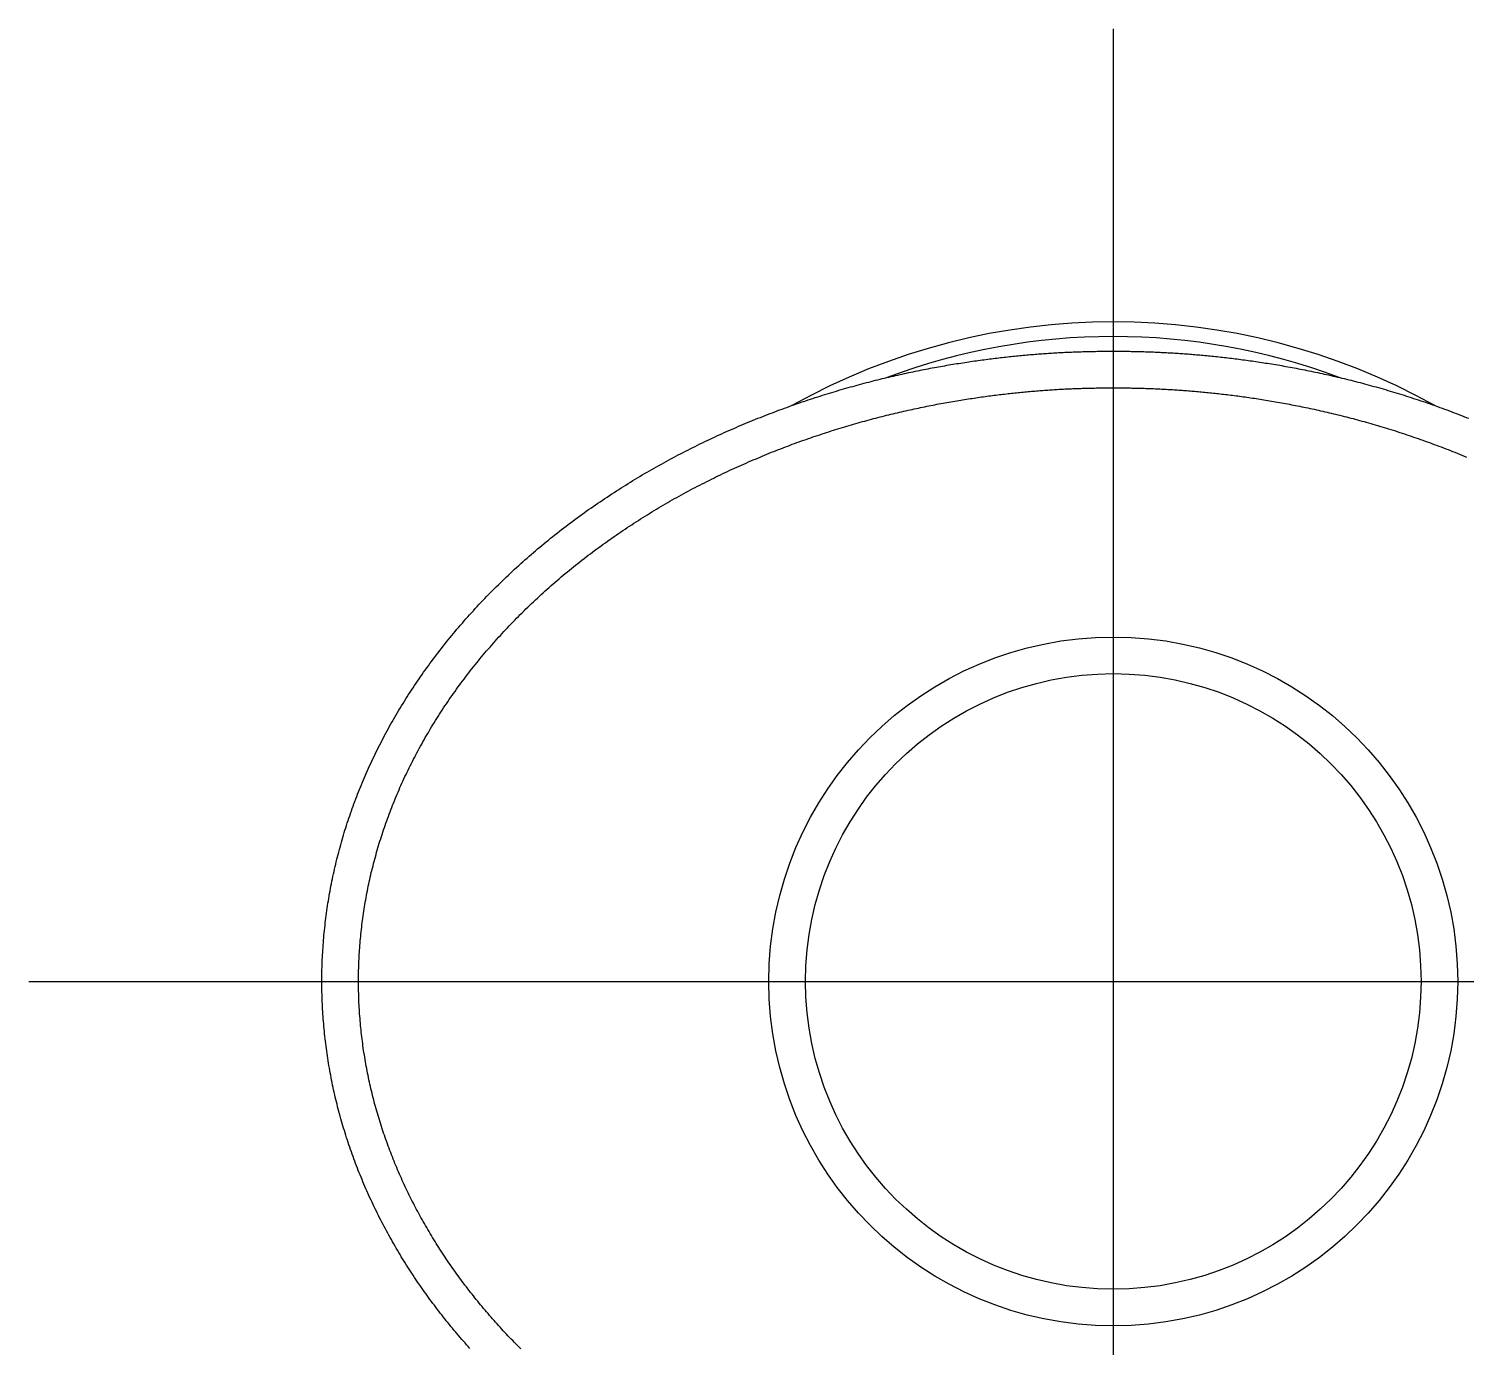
# Model space of a CAD drawing. Extents: x -15.1 to 50.2, y -18.2 to 36.8.
# Drawn here: x 35.43 to 45.24, y 27.8 to 36.8 of the extents above; entities that cross this region are included whole.
import ezdxf

# ---------------------------------------------------------------- set-up
doc = ezdxf.new("R2010")
doc.units = 0
doc.linetypes.add('CENTER', pattern=[50.8, 31.75, -6.35, 6.35, -6.35])
doc.layers.get('0').update_dxf_attribs({"linetype": 'CONTINUOUS'})
doc.layers.add('CENTER', color=1, linetype='CENTER')

msp = doc.modelspace()

# ---------------------------------------------------------------- linework, layer by layer
at = {"color": 7}
for points in [[(38.4436, 27.7961, 0), (38.4326, 27.8084, 0), (38.4216, 27.8208, 0), (38.4106, 27.8332, 0), (38.3997, 27.8456, 0), (38.3888, 27.8581, 0), (38.378, 27.8706, 0), (38.3672, 27.8832, 0), (38.3565, 27.8958, 0), (38.3458, 27.9085, 0), (38.3352, 27.9212, 0), (38.3246, 27.934, 0), (38.314, 27.9468, 0), (38.3035, 27.9596, 0), (38.2931, 27.9725, 0), (38.2827, 27.9854, 0), (38.2723, 27.9984, 0), (38.262, 28.0114, 0), (38.2517, 28.0245, 0), (38.2415, 28.0376, 0), (38.2313, 28.0507, 0), (38.2212, 28.0639, 0), (38.2111, 28.0772, 0), (38.2011, 28.0904, 0), (38.1911, 28.1038, 0), (38.1812, 28.1171, 0), (38.1713, 28.1305, 0), (38.1615, 28.144, 0), (38.1517, 28.1575, 0), (38.142, 28.171, 0), (38.1323, 28.1846, 0), (38.1226, 28.1982, 0), (38.1131, 28.2119, 0), (38.1035, 28.2256, 0), (38.0941, 28.2394, 0), (38.0847, 28.2532, 0), (38.0753, 28.267, 0), (38.066, 28.2809, 0), (38.0567, 28.2949, 0), (38.0475, 28.3089, 0), (38.0383, 28.3229, 0), (38.0292, 28.3369, 0), (38.0202, 28.351, 0), (38.0112, 28.3652, 0), (38.0023, 28.3794, 0), (37.9934, 28.3936, 0), (37.9845, 28.4079, 0), (37.9758, 28.4222, 0), (37.9671, 28.4366, 0), (37.9584, 28.451, 0), (37.9498, 28.4655, 0), (37.9412, 28.48, 0), (37.9327, 28.4945, 0), (37.9243, 28.5091, 0), (37.916, 28.5237, 0), (37.9077, 28.5384, 0), (37.8994, 28.5531, 0), (37.8912, 28.5679, 0), (37.8831, 28.5826, 0), (37.875, 28.5975, 0), (37.8671, 28.6123, 0), (37.8591, 28.6272, 0), (37.8513, 28.6421, 0), (37.8434, 28.6571, 0), (37.8357, 28.6721, 0), (37.828, 28.6872, 0), (37.8204, 28.7023, 0), (37.8129, 28.7174, 0), (37.8054, 28.7325, 0), (37.798, 28.7477, 0), (37.7906, 28.7629, 0), (37.7833, 28.7782, 0), (37.7761, 28.7935, 0), (37.769, 28.8088, 0), (37.7619, 28.8242, 0), (37.7549, 28.8396, 0), (37.7479, 28.855, 0), (37.741, 28.8704, 0), (37.7342, 28.8859, 0), (37.7275, 28.9014, 0), (37.7208, 28.917, 0), (37.7142, 28.9326, 0), (37.7077, 28.9482, 0), (37.7012, 28.9638, 0), (37.6948, 28.9795, 0), (37.6885, 28.9952, 0), (37.6822, 29.0109, 0), (37.6761, 29.0267, 0), (37.6699, 29.0425, 0), (37.6639, 29.0583, 0), (37.6579, 29.0741, 0), (37.6521, 29.09, 0), (37.6462, 29.1059, 0), (37.6405, 29.1218, 0), (37.6348, 29.1378, 0), (37.6292, 29.1538, 0), (37.6237, 29.1698, 0), (37.6182, 29.1858, 0), (37.6129, 29.2018, 0), (37.6076, 29.2179, 0), (37.6023, 29.234, 0), (37.5972, 29.2501, 0), (37.5921, 29.2663, 0), (37.5871, 29.2824, 0), (37.5822, 29.2986, 0), (37.5774, 29.3148, 0), (37.5726, 29.3311, 0), (37.5679, 29.3473, 0), (37.5633, 29.3636, 0), (37.5588, 29.3799, 0), (37.5543, 29.3962, 0), (37.5499, 29.4126, 0), (37.5456, 29.4289, 0), (37.5414, 29.4453, 0), (37.5373, 29.4617, 0), (37.5332, 29.4781, 0), (37.5293, 29.4945, 0), (37.5254, 29.511, 0), (37.5216, 29.5274, 0), (37.5178, 29.5439, 0), (37.5142, 29.5604, 0), (37.5106, 29.5769, 0), (37.5071, 29.5934, 0), (37.5037, 29.6099, 0), (37.5004, 29.6265, 0), (37.4971, 29.643, 0), (37.4939, 29.6596, 0), (37.4909, 29.6762, 0), (37.4878, 29.6928, 0), (37.4849, 29.7094, 0), (37.4821, 29.726, 0), (37.4793, 29.7427, 0), (37.4766, 29.7593, 0), (37.474, 29.776, 0), (37.4715, 29.7926, 0), (37.469, 29.8093, 0), (37.4667, 29.826, 0), (37.4644, 29.8427, 0), (37.4622, 29.8594, 0), (37.4601, 29.8761, 0), (37.458, 29.8928, 0), (37.4561, 29.9095, 0), (37.4542, 29.9263, 0), (37.4524, 29.943, 0), (37.4507, 29.9598, 0), (37.4491, 29.9765, 0), (37.4475, 29.9933, 0), (37.4461, 30.0101, 0), (37.4447, 30.0268, 0), (37.4434, 30.0436, 0), (37.4422, 30.0604, 0), (37.441, 30.0772, 0), (37.44, 30.094, 0), (37.439, 30.1108, 0), (37.4381, 30.1276, 0), (37.4373, 30.1444, 0), (37.4366, 30.1612, 0), (37.4359, 30.178, 0), (37.4354, 30.1948, 0), (37.4349, 30.2116, 0), (37.4345, 30.2285, 0), (37.4342, 30.2453, 0), (37.4339, 30.2621, 0), (37.4338, 30.2789, 0), (37.4337, 30.2957, 0), (37.4337, 30.3126, 0), (37.4338, 30.3294, 0), (37.434, 30.3462, 0), (37.4343, 30.363, 0), (37.4346, 30.3798, 0), (37.4351, 30.3967, 0), (37.4356, 30.4135, 0), (37.4362, 30.4303, 0), (37.4368, 30.4471, 0), (37.4376, 30.4639, 0), (37.4385, 30.4807, 0), (37.4394, 30.4975, 0), (37.4404, 30.5143, 0), (37.4415, 30.5311, 0), (37.4427, 30.5479, 0), (37.4439, 30.5647, 0), (37.4453, 30.5815, 0), (37.4467, 30.5983, 0), (37.4482, 30.6151, 0), (37.4498, 30.6319, 0), (37.4515, 30.6487, 0), (37.4532, 30.6655, 0), (37.4551, 30.6823, 0), (37.457, 30.699, 0), (37.459, 30.7158, 0), (37.4611, 30.7326, 0), (37.4633, 30.7493, 0), (37.4655, 30.7661, 0), (37.4678, 30.7829, 0), (37.4703, 30.7996, 0), (37.4728, 30.8164, 0), (37.4754, 30.8331, 0), (37.478, 30.8498, 0), (37.4808, 30.8666, 0), (37.4836, 30.8833, 0), (37.4865, 30.9, 0), (37.4895, 30.9167, 0), (37.4926, 30.9334, 0), (37.4958, 30.9501, 0), (37.499, 30.9668, 0), (37.5024, 30.9835, 0), (37.5058, 31.0002, 0), (37.5093, 31.0169, 0), (37.5128, 31.0335, 0), (37.5165, 31.0502, 0), (37.5203, 31.0668, 0), (37.5241, 31.0835, 0), (37.528, 31.1001, 0), (37.532, 31.1167, 0), (37.5361, 31.1333, 0), (37.5402, 31.1499, 0), (37.5445, 31.1665, 0), (37.5488, 31.1831, 0), (37.5532, 31.1997, 0), (37.5577, 31.2162, 0), (37.5623, 31.2328, 0), (37.5669, 31.2493, 0), (37.5717, 31.2658, 0), (37.5765, 31.2823, 0), (37.5814, 31.2989, 0), (37.5864, 31.3153, 0), (37.5915, 31.3318, 0), (37.5966, 31.3483, 0), (37.6019, 31.3648, 0), (37.6072, 31.3812, 0), (37.6126, 31.3976, 0), (37.6181, 31.4141, 0), (37.6236, 31.4305, 0), (37.6293, 31.4469, 0), (37.635, 31.4632, 0), (37.6408, 31.4796, 0), (37.6467, 31.4959, 0), (37.6527, 31.5123, 0), (37.6588, 31.5286, 0), (37.665, 31.5449, 0), (37.6712, 31.5612, 0), (37.6775, 31.5775, 0), (37.6839, 31.5937, 0), (37.6904, 31.61, 0), (37.6969, 31.6262, 0), (37.7036, 31.6424, 0), (37.7103, 31.6586, 0), (37.7171, 31.6747, 0), (37.724, 31.6909, 0), (37.731, 31.707, 0), (37.738, 31.7231, 0), (37.7452, 31.7392, 0), (37.7524, 31.7553, 0), (37.7597, 31.7714, 0), (37.7671, 31.7874, 0), (37.7745, 31.8034, 0), (37.7821, 31.8194, 0), (37.7897, 31.8354, 0), (37.7974, 31.8513, 0), (37.8052, 31.8673, 0), (37.8131, 31.8832, 0), (37.821, 31.8991, 0), (37.8291, 31.9149, 0), (37.8372, 31.9308, 0), (37.8454, 31.9466, 0), (37.8536, 31.9624, 0), (37.862, 31.9782, 0), (37.8704, 31.9939, 0), (37.8789, 32.0097, 0), (37.8875, 32.0254, 0), (37.8962, 32.0411, 0), (37.9049, 32.0567, 0), (37.9138, 32.0724, 0), (37.9227, 32.088, 0), (37.9317, 32.1035, 0), (37.9407, 32.1191, 0), (37.9499, 32.1346, 0), (37.9591, 32.1501, 0), (37.9684, 32.1656, 0), (37.9778, 32.1811, 0), (37.9873, 32.1965, 0), (37.9968, 32.2119, 0), (38.0064, 32.2272, 0), (38.0162, 32.2426, 0), (38.0259, 32.2579, 0), (38.0358, 32.2732, 0), (38.0457, 32.2884, 0), (38.0558, 32.3037, 0), (38.0659, 32.3189, 0), (38.076, 32.334, 0), (38.0863, 32.3492, 0), (38.0966, 32.3643, 0), (38.107, 32.3793, 0), (38.1175, 32.3944, 0), (38.1281, 32.4094, 0), (38.1387, 32.4244, 0), (38.1495, 32.4393, 0), (38.1603, 32.4543, 0), (38.1712, 32.4692, 0), (38.1821, 32.484, 0), (38.1932, 32.4988, 0), (38.2043, 32.5136, 0), (38.2155, 32.5284, 0), (38.2267, 32.5431, 0), (38.2381, 32.5578, 0), (38.2495, 32.5724, 0), (38.261, 32.5871, 0), (38.2726, 32.6016, 0), (38.2842, 32.6162, 0), (38.2959, 32.6307, 0), (38.3077, 32.6452, 0), (38.3195, 32.6596, 0), (38.3315, 32.674, 0), (38.3435, 32.6883, 0), (38.3555, 32.7027, 0), (38.3677, 32.7169, 0), (38.3799, 32.7312, 0), (38.3922, 32.7454, 0), (38.4045, 32.7595, 0), (38.4169, 32.7736, 0), (38.4294, 32.7877, 0), (38.442, 32.8017, 0), (38.4546, 32.8157, 0), (38.4673, 32.8297, 0), (38.48, 32.8436, 0), (38.4928, 32.8574, 0), (38.5057, 32.8712, 0), (38.5187, 32.885, 0), (38.5317, 32.8987, 0), (38.5448, 32.9124, 0), (38.5579, 32.9261, 0), (38.5711, 32.9396, 0), (38.5844, 32.9532, 0), (38.5977, 32.9667, 0), (38.6111, 32.9801, 0), (38.6246, 32.9935, 0), (38.6381, 33.0069, 0), (38.6516, 33.0202, 0), (38.6653, 33.0334, 0), (38.679, 33.0466, 0), (38.6927, 33.0598, 0), (38.7065, 33.0729, 0), (38.7204, 33.0859, 0), (38.7343, 33.0989, 0), (38.7483, 33.1119, 0), (38.7624, 33.1248, 0), (38.7765, 33.1376, 0), (38.7906, 33.1504, 0), (38.8048, 33.1631, 0), (38.8191, 33.1758, 0), (38.8334, 33.1885, 0), (38.8478, 33.201, 0), (38.8622, 33.2136, 0), (38.8767, 33.226, 0), (38.8912, 33.2384, 0), (38.9058, 33.2508, 0), (38.9204, 33.2631, 0), (38.9351, 33.2753, 0), (38.9498, 33.2875, 0), (38.9646, 33.2996, 0), (38.9794, 33.3117, 0), (38.9943, 33.3237, 0), (39.0092, 33.3356, 0), (39.0242, 33.3475, 0), (39.0392, 33.3594, 0), (39.0542, 33.3711, 0), (39.0693, 33.3829, 0), (39.0845, 33.3945, 0), (39.0997, 33.4061, 0), (39.1149, 33.4177, 0), (39.1301, 33.4292, 0), (39.1454, 33.4406, 0), (39.1608, 33.452, 0), (39.1762, 33.4633, 0), (39.1916, 33.4745, 0), (39.207, 33.4857, 0), (39.2225, 33.4969, 0), (39.2381, 33.5079, 0), (39.2536, 33.5189, 0), (39.2692, 33.5299, 0), (39.2849, 33.5408, 0), (39.3005, 33.5516, 0), (39.3162, 33.5624, 0), (39.332, 33.5731, 0), (39.3477, 33.5838, 0), (39.3635, 33.5944, 0), (39.3793, 33.6049, 0), (39.3952, 33.6154, 0), (39.4111, 33.6258, 0), (39.427, 33.6361, 0), (39.4429, 33.6464, 0), (39.4589, 33.6567, 0), (39.4749, 33.6668, 0), (39.4909, 33.6769, 0), (39.507, 33.687, 0), (39.523, 33.6969, 0), (39.5391, 33.7069, 0), (39.5553, 33.7167, 0), (39.5714, 33.7265, 0), (39.5876, 33.7362, 0), (39.6037, 33.7459, 0), (39.62, 33.7555, 0), (39.6362, 33.765, 0), (39.6524, 33.7745, 0), (39.6687, 33.7839, 0), (39.685, 33.7933, 0), (39.7013, 33.8026, 0), (39.7176, 33.8118, 0), (39.7339, 33.821, 0), (39.7503, 33.8301, 0), (39.7666, 33.8391, 0), (39.783, 33.8481, 0), (39.7994, 33.857, 0), (39.8158, 33.8658, 0), (39.8322, 33.8746, 0), (39.8486, 33.8833, 0), (39.8651, 33.8919, 0), (39.8815, 33.9005, 0), (39.898, 33.909, 0), (39.9144, 33.9175, 0), (39.9309, 33.9259, 0), (39.9473, 33.9342, 0), (39.9638, 33.9424, 0), (39.9803, 33.9506, 0), (39.9968, 33.9588, 0), (40.0133, 33.9669, 0), (40.0298, 33.9749, 0), (40.0463, 33.9828, 0), (40.0628, 33.9907, 0), (40.0793, 33.9985, 0), (40.0958, 34.0063, 0), (40.1123, 34.014, 0), (40.1288, 34.0216, 0), (40.1453, 34.0292, 0), (40.1618, 34.0367, 0), (40.1784, 34.0442, 0), (40.1949, 34.0515, 0), (40.2114, 34.0589, 0), (40.2279, 34.0662, 0), (40.2444, 34.0734, 0), (40.2609, 34.0805, 0), (40.2774, 34.0876, 0), (40.2939, 34.0946, 0), (40.3104, 34.1016, 0), (40.3269, 34.1085, 0), (40.3434, 34.1154, 0), (40.3598, 34.1221, 0), (40.3763, 34.1289, 0), (40.3928, 34.1355, 0), (40.4092, 34.1422, 0), (40.4257, 34.1487, 0), (40.4421, 34.1552, 0), (40.4585, 34.1616, 0), (40.475, 34.168, 0), (40.4914, 34.1743, 0), (40.5078, 34.1806, 0), (40.5242, 34.1868, 0), (40.5406, 34.193, 0), (40.5569, 34.199, 0), (40.5733, 34.2051, 0), (40.5896, 34.2111, 0), (40.6059, 34.217, 0), (40.6223, 34.2228, 0), (40.6386, 34.2286, 0), (40.6549, 34.2344, 0), (40.6711, 34.2401, 0), (40.6874, 34.2457, 0), (40.7036, 34.2513, 0), (40.7198, 34.2568, 0), (40.7361, 34.2623, 0), (40.7522, 34.2677, 0), (40.7684, 34.2731, 0), (40.7846, 34.2784, 0), (40.8007, 34.2836, 0), (40.8168, 34.2888, 0), (40.8329, 34.2939, 0), (40.849, 34.299, 0), (40.865, 34.3041, 0), (40.881, 34.309, 0), (40.8971, 34.314, 0), (40.913, 34.3188, 0), (40.929, 34.3236, 0), (40.9449, 34.3284, 0), (40.9608, 34.3331, 0), (40.9767, 34.3378, 0), (40.9926, 34.3424, 0), (41.0084, 34.3469, 0), (41.0242, 34.3514, 0), (41.04, 34.3558, 0), (41.0557, 34.3602, 0), (41.0715, 34.3646, 0), (41.0871, 34.3688, 0), (41.1028, 34.3731, 0), (41.1184, 34.3773, 0), (41.134, 34.3814, 0), (41.1496, 34.3855, 0), (41.1651, 34.3895, 0), (41.1806, 34.3935, 0), (41.196, 34.3974, 0), (41.2115, 34.4013, 0), (41.2269, 34.4051, 0), (41.2422, 34.4089, 0), (41.2575, 34.4127, 0), (41.2728, 34.4163, 0), (41.2881, 34.42, 0), (41.3033, 34.4236, 0), (41.3184, 34.4271, 0), (41.3335, 34.4306, 0), (41.3486, 34.4341, 0), (41.3637, 34.4375, 0), (41.3787, 34.4408, 0), (41.3936, 34.4441, 0), (41.4086, 34.4474, 0), (41.4234, 34.4506, 0), (41.4383, 34.4538, 0), (41.4531, 34.4569, 0), (41.4678, 34.46, 0), (41.4825, 34.4631, 0), (41.4972, 34.4661, 0), (41.5118, 34.469, 0), (41.5263, 34.4719, 0), (41.5409, 34.4748, 0), (41.5553, 34.4776, 0), (41.5697, 34.4804, 0), (41.5841, 34.4832, 0), (41.5984, 34.4859, 0), (41.6127, 34.4885, 0), (41.6269, 34.4911, 0), (41.6411, 34.4937, 0), (41.6552, 34.4962, 0), (41.6693, 34.4987, 0), (41.6833, 34.5012, 0), (41.6972, 34.5036, 0), (41.7111, 34.506, 0), (41.725, 34.5083, 0), (41.7387, 34.5106, 0), (41.7525, 34.5128, 0), (41.7662, 34.5151, 0), (41.7798, 34.5172, 0), (41.7933, 34.5194, 0), (41.8068, 34.5215, 0), (41.8203, 34.5236, 0), (41.8337, 34.5256, 0), (41.847, 34.5276, 0), (41.8603, 34.5295, 0), (41.8735, 34.5314, 0), (41.8866, 34.5333, 0), (41.8997, 34.5352, 0), (41.9127, 34.537, 0), (41.9256, 34.5388, 0), (41.9385, 34.5405, 0), (41.9514, 34.5422, 0), (41.9641, 34.5439, 0), (41.9768, 34.5455, 0), (41.9894, 34.5471, 0), (42.002, 34.5487, 0), (42.0145, 34.5502, 0), (42.0269, 34.5518, 0), (42.0393, 34.5532, 0), (42.0517, 34.5547, 0), (42.064, 34.5561, 0), (42.0763, 34.5575, 0), (42.0885, 34.5589, 0), (42.1006, 34.5603, 0), (42.1127, 34.5616, 0), (42.1248, 34.5629, 0), (42.1368, 34.5642, 0), (42.1488, 34.5654, 0), (42.1607, 34.5667, 0), (42.1726, 34.5679, 0), (42.1845, 34.569, 0), (42.1963, 34.5702, 0), (42.2081, 34.5713, 0), (42.2198, 34.5724, 0), (42.2315, 34.5735, 0), (42.2432, 34.5745, 0), (42.2548, 34.5756, 0), (42.2664, 34.5766, 0), (42.278, 34.5776, 0), (42.2895, 34.5785, 0), (42.301, 34.5794, 0), (42.3125, 34.5804, 0), (42.3239, 34.5812, 0), (42.3354, 34.5821, 0), (42.3467, 34.583, 0), (42.3581, 34.5838, 0), (42.3694, 34.5846, 0), (42.3807, 34.5853, 0), (42.392, 34.5861, 0), (42.4033, 34.5868, 0), (42.4145, 34.5875, 0), (42.4257, 34.5882, 0), (42.4369, 34.5889, 0), (42.4481, 34.5895, 0), (42.4593, 34.5901, 0), (42.4704, 34.5907, 0), (42.4815, 34.5913, 0), (42.4926, 34.5919, 0), (42.5037, 34.5924, 0), (42.5148, 34.593, 0), (42.5258, 34.5935, 0), (42.5369, 34.5939, 0), (42.5479, 34.5944, 0), (42.559, 34.5948, 0), (42.57, 34.5953, 0), (42.581, 34.5957, 0), (42.592, 34.596, 0), (42.603, 34.5964, 0), (42.614, 34.5967, 0), (42.6249, 34.5971, 0), (42.6359, 34.5974, 0), (42.6469, 34.5977, 0), (42.6578, 34.5979, 0), (42.6688, 34.5982, 0), (42.6798, 34.5984, 0), (42.6907, 34.5987, 0), (42.7017, 34.5989, 0), (42.7127, 34.599, 0), (42.7236, 34.5992, 0), (42.7346, 34.5994, 0), (42.7456, 34.5995, 0), (42.7566, 34.5996, 0), (42.7676, 34.5997, 0), (42.7786, 34.5998, 0), (42.7896, 34.5999, 0), (42.8006, 34.5999, 0), (42.8116, 34.6, 0), (42.8226, 34.6, 0), (42.8337, 34.6, 0)], [(42.8337, 34.6, 0), (42.8447, 34.6, 0), (42.8558, 34.6, 0), (42.8668, 34.5999, 0), (42.8778, 34.5999, 0), (42.8888, 34.5998, 0), (42.8998, 34.5997, 0), (42.9108, 34.5996, 0), (42.9218, 34.5995, 0), (42.9328, 34.5993, 0), (42.9437, 34.5992, 0), (42.9547, 34.599, 0), (42.9657, 34.5988, 0), (42.9766, 34.5986, 0), (42.9876, 34.5984, 0), (42.9986, 34.5981, 0), (43.0095, 34.5979, 0), (43.0205, 34.5976, 0), (43.0315, 34.5973, 0), (43.0425, 34.597, 0), (43.0534, 34.5966, 0), (43.0644, 34.5963, 0), (43.0754, 34.5959, 0), (43.0864, 34.5955, 0), (43.0974, 34.5951, 0), (43.1084, 34.5947, 0), (43.1195, 34.5942, 0), (43.1305, 34.5938, 0), (43.1416, 34.5933, 0), (43.1526, 34.5928, 0), (43.1637, 34.5922, 0), (43.1748, 34.5917, 0), (43.1859, 34.5911, 0), (43.197, 34.5905, 0), (43.2082, 34.5899, 0), (43.2193, 34.5893, 0), (43.2305, 34.5886, 0), (43.2417, 34.588, 0), (43.2529, 34.5873, 0), (43.2641, 34.5866, 0), (43.2754, 34.5858, 0), (43.2867, 34.5851, 0), (43.298, 34.5843, 0), (43.3093, 34.5835, 0), (43.3207, 34.5827, 0), (43.3321, 34.5818, 0), (43.3435, 34.581, 0), (43.3549, 34.5801, 0), (43.3664, 34.5792, 0), (43.3779, 34.5782, 0), (43.3894, 34.5773, 0), (43.401, 34.5763, 0), (43.4126, 34.5753, 0), (43.4242, 34.5743, 0), (43.4359, 34.5732, 0), (43.4476, 34.5722, 0), (43.4593, 34.5711, 0), (43.4711, 34.57, 0), (43.4829, 34.5688, 0), (43.4948, 34.5677, 0), (43.5067, 34.5665, 0), (43.5186, 34.5653, 0), (43.5306, 34.564, 0), (43.5426, 34.5628, 0), (43.5547, 34.5615, 0), (43.5668, 34.5602, 0), (43.5789, 34.5589, 0), (43.5911, 34.5575, 0), (43.6034, 34.5561, 0), (43.6157, 34.5547, 0), (43.6281, 34.5532, 0), (43.6405, 34.5517, 0), (43.653, 34.5502, 0), (43.6655, 34.5487, 0), (43.678, 34.5471, 0), (43.6907, 34.5455, 0), (43.7034, 34.5439, 0), (43.7161, 34.5422, 0), (43.7289, 34.5405, 0), (43.7417, 34.5388, 0), (43.7546, 34.537, 0), (43.7676, 34.5352, 0), (43.7806, 34.5334, 0), (43.7937, 34.5315, 0), (43.8068, 34.5296, 0), (43.82, 34.5277, 0), (43.8333, 34.5257, 0), (43.8466, 34.5237, 0), (43.86, 34.5216, 0), (43.8734, 34.5195, 0), (43.8869, 34.5174, 0), (43.9005, 34.5153, 0), (43.9141, 34.5131, 0), (43.9278, 34.5108, 0), (43.9416, 34.5085, 0), (43.9554, 34.5062, 0), (43.9693, 34.5038, 0), (43.9833, 34.5014, 0), (43.9973, 34.499, 0), (44.0113, 34.4965, 0), (44.0254, 34.494, 0), (44.0396, 34.4914, 0), (44.0538, 34.4888, 0), (44.0681, 34.4861, 0), (44.0824, 34.4834, 0), (44.0968, 34.4807, 0), (44.1112, 34.4779, 0), (44.1257, 34.4751, 0), (44.1403, 34.4722, 0), (44.1548, 34.4693, 0), (44.1695, 34.4664, 0), (44.1842, 34.4634, 0), (44.1989, 34.4603, 0), (44.2136, 34.4572, 0), (44.2285, 34.4541, 0), (44.2433, 34.4509, 0), (44.2582, 34.4477, 0), (44.2732, 34.4444, 0), (44.2882, 34.4411, 0), (44.3032, 34.4377, 0), (44.3183, 34.4343, 0), (44.3334, 34.4308, 0), (44.3485, 34.4273, 0), (44.3637, 34.4238, 0), (44.379, 34.4202, 0), (44.3942, 34.4165, 0), (44.4095, 34.4128, 0), (44.4249, 34.4091, 0), (44.4403, 34.4053, 0), (44.4557, 34.4014, 0), (44.4711, 34.3975, 0), (44.4866, 34.3936, 0), (44.5021, 34.3896, 0), (44.5176, 34.3856, 0), (44.5332, 34.3815, 0), (44.5488, 34.3773, 0), (44.5644, 34.3731, 0), (44.5801, 34.3689, 0), (44.5958, 34.3646, 0), (44.6115, 34.3602, 0), (44.6273, 34.3558, 0), (44.643, 34.3514, 0), (44.6588, 34.3469, 0), (44.6747, 34.3423, 0), (44.6905, 34.3377, 0), (44.7064, 34.333, 0), (44.7223, 34.3283, 0), (44.7382, 34.3236, 0), (44.7542, 34.3187, 0), (44.7702, 34.3139, 0), (44.7862, 34.3089, 0), (44.8022, 34.304, 0), (44.8182, 34.2989, 0), (44.8343, 34.2938, 0), (44.8504, 34.2887, 0), (44.8665, 34.2835, 0), (44.8826, 34.2782, 0), (44.8988, 34.2729, 0), (44.915, 34.2676, 0), (44.9311, 34.2622, 0), (44.9473, 34.2567, 0), (44.9636, 34.2512, 0), (44.9798, 34.2456, 0), (44.9961, 34.24, 0), (45.0123, 34.2343, 0), (45.0286, 34.2285, 0), (45.0449, 34.2227, 0), (45.0612, 34.2169, 0), (45.0776, 34.2109, 0), (45.0939, 34.205, 0), (45.1103, 34.1989, 0), (45.1266, 34.1929, 0), (45.143, 34.1867, 0), (45.1594, 34.1805, 0), (45.1758, 34.1743, 0), (45.1922, 34.1679, 0), (45.2087, 34.1616, 0), (45.2251, 34.1551, 0), (45.2415, 34.1486, 0), (45.258, 34.1421, 0)], [(38.7907, 27.7936, 0), (38.7797, 27.8047, 0), (38.7687, 27.8157, 0), (38.7578, 27.8268, 0), (38.7468, 27.838, 0), (38.736, 27.8492, 0), (38.7251, 27.8604, 0), (38.7144, 27.8717, 0), (38.7036, 27.883, 0), (38.6929, 27.8943, 0), (38.6822, 27.9057, 0), (38.6716, 27.9172, 0), (38.661, 27.9286, 0), (38.6505, 27.9401, 0), (38.64, 27.9517, 0), (38.6295, 27.9633, 0), (38.6191, 27.9749, 0), (38.6087, 27.9866, 0), (38.5984, 27.9983, 0), (38.5881, 28.01, 0), (38.5778, 28.0218, 0), (38.5676, 28.0336, 0), (38.5574, 28.0455, 0), (38.5473, 28.0574, 0), (38.5372, 28.0693, 0), (38.5272, 28.0813, 0), (38.5172, 28.0934, 0), (38.5073, 28.1054, 0), (38.4974, 28.1175, 0), (38.4875, 28.1297, 0), (38.4777, 28.1418, 0), (38.4679, 28.1541, 0), (38.4582, 28.1663, 0), (38.4485, 28.1786, 0), (38.4389, 28.191, 0), (38.4293, 28.2033, 0), (38.4198, 28.2158, 0), (38.4103, 28.2282, 0), (38.4009, 28.2407, 0), (38.3915, 28.2533, 0), (38.3822, 28.2658, 0), (38.3729, 28.2784, 0), (38.3636, 28.2911, 0), (38.3544, 28.3038, 0), (38.3453, 28.3165, 0), (38.3362, 28.3293, 0), (38.3271, 28.3421, 0), (38.3181, 28.3549, 0), (38.3092, 28.3678, 0), (38.3003, 28.3808, 0), (38.2914, 28.3937, 0), (38.2826, 28.4067, 0), (38.2739, 28.4198, 0), (38.2652, 28.4329, 0), (38.2565, 28.446, 0), (38.2479, 28.4592, 0), (38.2394, 28.4724, 0), (38.2309, 28.4856, 0), (38.2225, 28.4989, 0), (38.2141, 28.5122, 0), (38.2057, 28.5255, 0), (38.1975, 28.5389, 0), (38.1892, 28.5524, 0), (38.1811, 28.5658, 0), (38.1729, 28.5794, 0), (38.1649, 28.5929, 0), (38.1569, 28.6065, 0), (38.1489, 28.6201, 0), (38.141, 28.6338, 0), (38.1332, 28.6475, 0), (38.1254, 28.6612, 0), (38.1177, 28.675, 0), (38.11, 28.6888, 0), (38.1024, 28.7026, 0), (38.0949, 28.7165, 0), (38.0874, 28.7304, 0), (38.08, 28.7443, 0), (38.0726, 28.7583, 0), (38.0653, 28.7723, 0), (38.0581, 28.7863, 0), (38.0509, 28.8004, 0), (38.0438, 28.8145, 0), (38.0367, 28.8286, 0), (38.0297, 28.8428, 0), (38.0228, 28.857, 0), (38.0159, 28.8712, 0), (38.0091, 28.8855, 0), (38.0024, 28.8998, 0), (37.9957, 28.9141, 0), (37.9891, 28.9284, 0), (37.9825, 28.9428, 0), (37.9761, 28.9572, 0), (37.9696, 28.9716, 0), (37.9633, 28.9861, 0), (37.957, 29.0006, 0), (37.9508, 29.0151, 0), (37.9446, 29.0296, 0), (37.9385, 29.0442, 0), (37.9325, 29.0588, 0), (37.9265, 29.0734, 0), (37.9206, 29.088, 0), (37.9148, 29.1027, 0), (37.909, 29.1174, 0), (37.9033, 29.1321, 0), (37.8977, 29.1468, 0), (37.8921, 29.1616, 0), (37.8866, 29.1764, 0), (37.8812, 29.1912, 0), (37.8759, 29.206, 0), (37.8706, 29.2209, 0), (37.8654, 29.2358, 0), (37.8602, 29.2507, 0), (37.8551, 29.2656, 0), (37.8501, 29.2805, 0), (37.8452, 29.2955, 0), (37.8403, 29.3105, 0), (37.8356, 29.3255, 0), (37.8308, 29.3405, 0), (37.8262, 29.3556, 0), (37.8216, 29.3706, 0), (37.8171, 29.3857, 0), (37.8127, 29.4008, 0), (37.8083, 29.4159, 0), (37.804, 29.4311, 0), (37.7998, 29.4462, 0), (37.7957, 29.4614, 0), (37.7916, 29.4766, 0), (37.7876, 29.4918, 0), (37.7837, 29.507, 0), (37.7799, 29.5222, 0), (37.7761, 29.5375, 0), (37.7724, 29.5527, 0), (37.7688, 29.568, 0), (37.7652, 29.5833, 0), (37.7618, 29.5986, 0), (37.7584, 29.6139, 0), (37.7551, 29.6293, 0), (37.7518, 29.6446, 0), (37.7486, 29.66, 0), (37.7455, 29.6753, 0), (37.7425, 29.6907, 0), (37.7396, 29.7061, 0), (37.7367, 29.7215, 0), (37.7339, 29.7369, 0), (37.7312, 29.7523, 0), (37.7286, 29.7677, 0), (37.726, 29.7832, 0), (37.7235, 29.7986, 0), (37.7211, 29.8141, 0), (37.7187, 29.8295, 0), (37.7165, 29.845, 0), (37.7143, 29.8605, 0), (37.7122, 29.876, 0), (37.7101, 29.8915, 0), (37.7081, 29.907, 0), (37.7063, 29.9225, 0), (37.7044, 29.938, 0), (37.7027, 29.9535, 0), (37.701, 29.969, 0), (37.6995, 29.9846, 0), (37.6979, 30.0001, 0), (37.6965, 30.0157, 0), (37.6951, 30.0312, 0), (37.6939, 30.0468, 0), (37.6927, 30.0623, 0), (37.6915, 30.0779, 0), (37.6905, 30.0934, 0), (37.6895, 30.109, 0), (37.6886, 30.1246, 0), (37.6878, 30.1402, 0), (37.687, 30.1558, 0), (37.6863, 30.1713, 0), (37.6857, 30.1869, 0), (37.6852, 30.2025, 0), (37.6848, 30.2181, 0), (37.6844, 30.2337, 0), (37.6841, 30.2493, 0), (37.6839, 30.2649, 0), (37.6838, 30.2805, 0), (37.6837, 30.2961, 0), (37.6837, 30.3116, 0), (37.6838, 30.3272, 0), (37.684, 30.3428, 0), (37.6842, 30.3584, 0), (37.6846, 30.374, 0), (37.685, 30.3896, 0), (37.6854, 30.4052, 0), (37.686, 30.4208, 0), (37.6866, 30.4364, 0), (37.6873, 30.4519, 0), (37.6881, 30.4675, 0), (37.689, 30.4831, 0), (37.6899, 30.4987, 0), (37.6909, 30.5143, 0), (37.692, 30.5298, 0), (37.6932, 30.5454, 0), (37.6944, 30.561, 0), (37.6957, 30.5766, 0), (37.6971, 30.5921, 0), (37.6986, 30.6077, 0), (37.7002, 30.6233, 0), (37.7018, 30.6388, 0), (37.7035, 30.6544, 0), (37.7053, 30.67, 0), (37.7072, 30.6855, 0), (37.7091, 30.7011, 0), (37.7111, 30.7166, 0), (37.7132, 30.7322, 0), (37.7154, 30.7477, 0), (37.7176, 30.7633, 0), (37.7199, 30.7788, 0), (37.7223, 30.7944, 0), (37.7248, 30.8099, 0), (37.7274, 30.8254, 0), (37.73, 30.8409, 0), (37.7327, 30.8565, 0), (37.7355, 30.872, 0), (37.7383, 30.8875, 0), (37.7413, 30.903, 0), (37.7443, 30.9185, 0), (37.7474, 30.934, 0), (37.7506, 30.9495, 0), (37.7538, 30.9649, 0), (37.7571, 30.9804, 0), (37.7605, 30.9959, 0), (37.764, 31.0113, 0), (37.7676, 31.0268, 0), (37.7712, 31.0422, 0), (37.7749, 31.0577, 0), (37.7787, 31.0731, 0), (37.7826, 31.0885, 0), (37.7865, 31.104, 0), (37.7905, 31.1194, 0), (37.7946, 31.1348, 0), (37.7988, 31.1502, 0), (37.8031, 31.1656, 0), (37.8074, 31.1809, 0), (37.8118, 31.1963, 0), (37.8163, 31.2117, 0), (37.8209, 31.227, 0), (37.8255, 31.2424, 0), (37.8302, 31.2577, 0), (37.835, 31.273, 0), (37.8399, 31.2884, 0), (37.8448, 31.3037, 0), (37.8499, 31.319, 0), (37.855, 31.3342, 0), (37.8602, 31.3495, 0), (37.8654, 31.3648, 0), (37.8708, 31.38, 0), (37.8762, 31.3953, 0), (37.8817, 31.4105, 0), (37.8873, 31.4257, 0), (37.8929, 31.4409, 0), (37.8987, 31.4561, 0), (37.9045, 31.4713, 0), (37.9104, 31.4865, 0), (37.9163, 31.5016, 0), (37.9224, 31.5168, 0), (37.9285, 31.5319, 0), (37.9347, 31.547, 0), (37.941, 31.5621, 0), (37.9473, 31.5772, 0), (37.9537, 31.5923, 0), (37.9603, 31.6073, 0), (37.9668, 31.6224, 0), (37.9735, 31.6374, 0), (37.9802, 31.6524, 0), (37.9871, 31.6674, 0), (37.9939, 31.6824, 0), (38.0009, 31.6973, 0), (38.008, 31.7123, 0), (38.0151, 31.7272, 0), (38.0223, 31.7421, 0), (38.0296, 31.757, 0), (38.0369, 31.7719, 0), (38.0443, 31.7867, 0), (38.0519, 31.8016, 0), (38.0594, 31.8164, 0), (38.0671, 31.8312, 0), (38.0748, 31.846, 0), (38.0826, 31.8607, 0), (38.0905, 31.8755, 0), (38.0985, 31.8902, 0), (38.1065, 31.9049, 0), (38.1147, 31.9196, 0), (38.1229, 31.9342, 0), (38.1311, 31.9489, 0), (38.1395, 31.9635, 0), (38.1479, 31.9781, 0), (38.1564, 31.9927, 0), (38.165, 32.0072, 0), (38.1736, 32.0217, 0), (38.1823, 32.0362, 0), (38.1911, 32.0507, 0), (38.2, 32.0652, 0), (38.209, 32.0796, 0), (38.218, 32.094, 0), (38.2271, 32.1084, 0), (38.2363, 32.1228, 0), (38.2455, 32.1371, 0), (38.2549, 32.1515, 0), (38.2643, 32.1658, 0), (38.2738, 32.18, 0), (38.2833, 32.1943, 0), (38.2929, 32.2085, 0), (38.3027, 32.2227, 0), (38.3124, 32.2368, 0), (38.3223, 32.251, 0), (38.3322, 32.2651, 0), (38.3422, 32.2792, 0), (38.3523, 32.2932, 0), (38.3625, 32.3073, 0), (38.3727, 32.3213, 0), (38.383, 32.3352, 0), (38.3934, 32.3492, 0), (38.4039, 32.3631, 0), (38.4144, 32.377, 0), (38.425, 32.3908, 0), (38.4357, 32.4047, 0), (38.4465, 32.4185, 0), (38.4573, 32.4322, 0), (38.4682, 32.446, 0), (38.4791, 32.4597, 0), (38.4902, 32.4733, 0), (38.5013, 32.487, 0), (38.5125, 32.5006, 0), (38.5237, 32.5142, 0), (38.535, 32.5277, 0), (38.5464, 32.5412, 0), (38.5578, 32.5547, 0), (38.5694, 32.5681, 0), (38.5809, 32.5815, 0), (38.5926, 32.5948, 0), (38.6043, 32.6082, 0), (38.6161, 32.6214, 0), (38.6279, 32.6347, 0), (38.6399, 32.6479, 0), (38.6518, 32.6611, 0), (38.6639, 32.6742, 0), (38.676, 32.6873, 0), (38.6882, 32.7003, 0), (38.7004, 32.7133, 0), (38.7127, 32.7263, 0), (38.7251, 32.7392, 0), (38.7375, 32.7521, 0), (38.75, 32.765, 0), (38.7625, 32.7778, 0), (38.7751, 32.7906, 0), (38.7878, 32.8033, 0), (38.8005, 32.816, 0), (38.8133, 32.8286, 0), (38.8262, 32.8412, 0), (38.8391, 32.8537, 0), (38.852, 32.8662, 0), (38.8651, 32.8787, 0), (38.8781, 32.8911, 0), (38.8913, 32.9034, 0), (38.9045, 32.9158, 0), (38.9177, 32.928, 0), (38.931, 32.9402, 0), (38.9444, 32.9524, 0), (38.9578, 32.9645, 0), (38.9713, 32.9766, 0), (38.9848, 32.9886, 0), (38.9984, 33.0006, 0), (39.012, 33.0125, 0), (39.0257, 33.0244, 0), (39.0394, 33.0362, 0), (39.0532, 33.048, 0), (39.0671, 33.0597, 0), (39.0809, 33.0714, 0), (39.0949, 33.083, 0), (39.1089, 33.0946, 0), (39.1229, 33.1061, 0), (39.137, 33.1175, 0), (39.1511, 33.1289, 0), (39.1653, 33.1403, 0), (39.1795, 33.1516, 0), (39.1937, 33.1629, 0), (39.208, 33.174, 0), (39.2224, 33.1852, 0), (39.2368, 33.1963, 0), (39.2512, 33.2073, 0), (39.2657, 33.2183, 0), (39.2802, 33.2292, 0), (39.2948, 33.2401, 0), (39.3094, 33.2509, 0), (39.324, 33.2617, 0), (39.3387, 33.2724, 0), (39.3534, 33.283, 0), (39.3681, 33.2936, 0), (39.3829, 33.3042, 0), (39.3977, 33.3146, 0), (39.4126, 33.3251, 0), (39.4274, 33.3354, 0), (39.4424, 33.3458, 0), (39.4573, 33.356, 0), (39.4723, 33.3662, 0), (39.4873, 33.3764, 0), (39.5024, 33.3865, 0), (39.5175, 33.3965, 0), (39.5326, 33.4065, 0), (39.5477, 33.4164, 0), (39.5629, 33.4263, 0), (39.5781, 33.4361, 0), (39.5933, 33.4458, 0), (39.6086, 33.4555, 0), (39.6238, 33.4652, 0), (39.6391, 33.4748, 0), (39.6545, 33.4843, 0), (39.6698, 33.4937, 0), (39.6852, 33.5031, 0), (39.7006, 33.5125, 0), (39.716, 33.5218, 0), (39.7315, 33.531, 0), (39.7469, 33.5402, 0), (39.7624, 33.5493, 0), (39.7779, 33.5583, 0), (39.7935, 33.5673, 0), (39.809, 33.5762, 0), (39.8246, 33.5851, 0), (39.8402, 33.5939, 0), (39.8558, 33.6027, 0), (39.8714, 33.6114, 0), (39.887, 33.62, 0), (39.9027, 33.6286, 0), (39.9183, 33.6371, 0), (39.934, 33.6455, 0), (39.9497, 33.6539, 0), (39.9654, 33.6622, 0), (39.9811, 33.6705, 0), (39.9968, 33.6787, 0), (40.0126, 33.6868, 0), (40.0283, 33.6949, 0), (40.044, 33.7029, 0), (40.0598, 33.7109, 0), (40.0756, 33.7188, 0), (40.0913, 33.7266, 0), (40.1071, 33.7344, 0), (40.1229, 33.7422, 0), (40.1387, 33.7498, 0), (40.1544, 33.7574, 0), (40.1702, 33.765, 0), (40.186, 33.7725, 0), (40.2018, 33.7799, 0), (40.2177, 33.7873, 0), (40.2335, 33.7946, 0), (40.2493, 33.8018, 0), (40.2651, 33.809, 0), (40.2809, 33.8161, 0), (40.2967, 33.8232, 0), (40.3125, 33.8302, 0), (40.3283, 33.8372, 0), (40.3441, 33.8441, 0), (40.36, 33.851, 0), (40.3758, 33.8578, 0), (40.3916, 33.8645, 0), (40.4074, 33.8712, 0), (40.4232, 33.8778, 0), (40.439, 33.8843, 0), (40.4548, 33.8909, 0), (40.4705, 33.8973, 0), (40.4863, 33.9037, 0), (40.5021, 33.91, 0), (40.5179, 33.9163, 0), (40.5336, 33.9226, 0), (40.5494, 33.9287, 0), (40.5651, 33.9348, 0), (40.5809, 33.9409, 0), (40.5966, 33.9469, 0), (40.6123, 33.9529, 0), (40.628, 33.9588, 0), (40.6437, 33.9646, 0), (40.6594, 33.9704, 0), (40.6751, 33.9761, 0), (40.6908, 33.9818, 0), (40.7064, 33.9874, 0), (40.7221, 33.993, 0), (40.7377, 33.9985, 0), (40.7533, 34.004, 0), (40.7689, 34.0094, 0), (40.7845, 34.0147, 0), (40.8001, 34.02, 0), (40.8156, 34.0253, 0), (40.8311, 34.0305, 0), (40.8467, 34.0356, 0), (40.8622, 34.0407, 0), (40.8777, 34.0458, 0), (40.8931, 34.0507, 0), (40.9086, 34.0557, 0), (40.924, 34.0606, 0), (40.9394, 34.0654, 0), (40.9548, 34.0702, 0), (40.9702, 34.0749, 0), (40.9855, 34.0796, 0), (41.0009, 34.0842, 0), (41.0162, 34.0888, 0), (41.0315, 34.0933, 0), (41.0467, 34.0977, 0), (41.0619, 34.1022, 0), (41.0772, 34.1065, 0), (41.0923, 34.1109, 0), (41.1075, 34.1151, 0), (41.1226, 34.1193, 0), (41.1377, 34.1235, 0), (41.1528, 34.1276, 0), (41.1678, 34.1317, 0), (41.1829, 34.1357, 0), (41.1978, 34.1397, 0), (41.2128, 34.1436, 0), (41.2277, 34.1475, 0), (41.2426, 34.1513, 0), (41.2575, 34.1551, 0), (41.2723, 34.1588, 0), (41.2871, 34.1625, 0), (41.3018, 34.1661, 0), (41.3166, 34.1697, 0), (41.3313, 34.1733, 0), (41.3459, 34.1768, 0), (41.3605, 34.1802, 0), (41.3751, 34.1836, 0), (41.3896, 34.187, 0), (41.4042, 34.1903, 0), (41.4186, 34.1936, 0), (41.433, 34.1968, 0), (41.4474, 34.2, 0), (41.4618, 34.2031, 0), (41.4761, 34.2062, 0), (41.4904, 34.2093, 0), (41.5046, 34.2123, 0), (41.5188, 34.2153, 0), (41.5329, 34.2182, 0), (41.547, 34.2211, 0), (41.561, 34.2239, 0), (41.5751, 34.2267, 0), (41.589, 34.2295, 0), (41.6029, 34.2322, 0), (41.6168, 34.2349, 0), (41.6306, 34.2375, 0), (41.6444, 34.2401, 0), (41.6581, 34.2427, 0), (41.6718, 34.2452, 0), (41.6854, 34.2477, 0), (41.699, 34.2501, 0), (41.7125, 34.2525, 0), (41.726, 34.2549, 0), (41.7395, 34.2572, 0), (41.7528, 34.2595, 0), (41.7661, 34.2617, 0), (41.7794, 34.2639, 0), (41.7926, 34.2661, 0), (41.8058, 34.2682, 0), (41.8189, 34.2703, 0), (41.832, 34.2724, 0), (41.8449, 34.2744, 0), (41.8579, 34.2764, 0), (41.8708, 34.2783, 0), (41.8836, 34.2803, 0), (41.8964, 34.2821, 0), (41.9091, 34.284, 0), (41.9217, 34.2858, 0), (41.9343, 34.2876, 0), (41.9468, 34.2893, 0), (41.9593, 34.291, 0), (41.9717, 34.2927, 0), (41.984, 34.2944, 0), (41.9963, 34.296, 0), (42.0085, 34.2975, 0), (42.0207, 34.2991, 0), (42.0328, 34.3006, 0), (42.0448, 34.3021, 0), (42.0568, 34.3035, 0), (42.0687, 34.305, 0), (42.0806, 34.3064, 0), (42.0925, 34.3078, 0), (42.1043, 34.3091, 0), (42.116, 34.3104, 0), (42.1277, 34.3118, 0), (42.1394, 34.313, 0), (42.151, 34.3143, 0), (42.1626, 34.3155, 0), (42.1741, 34.3167, 0), (42.1856, 34.3179, 0), (42.1971, 34.3191, 0), (42.2085, 34.3202, 0), (42.2199, 34.3213, 0), (42.2312, 34.3224, 0), (42.2425, 34.3234, 0), (42.2538, 34.3245, 0), (42.265, 34.3255, 0), (42.2762, 34.3265, 0), (42.2874, 34.3274, 0), (42.2985, 34.3284, 0), (42.3096, 34.3293, 0), (42.3207, 34.3302, 0), (42.3317, 34.3311, 0), (42.3428, 34.3319, 0), (42.3538, 34.3328, 0), (42.3647, 34.3336, 0), (42.3757, 34.3344, 0), (42.3866, 34.3351, 0), (42.3975, 34.3359, 0), (42.4083, 34.3366, 0), (42.4192, 34.3373, 0), (42.43, 34.338, 0), (42.4408, 34.3386, 0), (42.4516, 34.3393, 0), (42.4623, 34.3399, 0), (42.4731, 34.3405, 0), (42.4838, 34.3411, 0), (42.4945, 34.3416, 0), (42.5052, 34.3422, 0), (42.5159, 34.3427, 0), (42.5265, 34.3432, 0), (42.5372, 34.3437, 0), (42.5478, 34.3442, 0), (42.5585, 34.3446, 0), (42.5691, 34.345, 0), (42.5797, 34.3454, 0), (42.5903, 34.3458, 0), (42.6009, 34.3462, 0), (42.6115, 34.3465, 0), (42.6221, 34.3469, 0), (42.6326, 34.3472, 0), (42.6432, 34.3475, 0), (42.6538, 34.3478, 0), (42.6643, 34.348, 0), (42.6749, 34.3483, 0), (42.6854, 34.3485, 0), (42.696, 34.3487, 0), (42.7066, 34.3489, 0), (42.7171, 34.3491, 0), (42.7277, 34.3492, 0), (42.7383, 34.3494, 0), (42.7488, 34.3495, 0), (42.7594, 34.3496, 0), (42.77, 34.3497, 0), (42.7806, 34.3498, 0), (42.7912, 34.3499, 0), (42.8018, 34.3499, 0), (42.8124, 34.35, 0), (42.823, 34.35, 0), (42.8337, 34.35, 0)], [(42.8337, 34.35, 0), (42.8443, 34.35, 0), (42.8549, 34.35, 0), (42.8656, 34.3499, 0), (42.8762, 34.3499, 0), (42.8868, 34.3498, 0), (42.8974, 34.3497, 0), (42.908, 34.3496, 0), (42.9185, 34.3495, 0), (42.9291, 34.3494, 0), (42.9397, 34.3492, 0), (42.9502, 34.349, 0), (42.9608, 34.3489, 0), (42.9714, 34.3487, 0), (42.9819, 34.3484, 0), (42.9925, 34.3482, 0), (43.0031, 34.3479, 0), (43.0136, 34.3477, 0), (43.0242, 34.3474, 0), (43.0348, 34.3471, 0), (43.0453, 34.3468, 0), (43.0559, 34.3464, 0), (43.0665, 34.3461, 0), (43.0771, 34.3457, 0), (43.0877, 34.3453, 0), (43.0983, 34.3449, 0), (43.1089, 34.3444, 0), (43.1196, 34.344, 0), (43.1302, 34.3435, 0), (43.1409, 34.343, 0), (43.1515, 34.3425, 0), (43.1622, 34.342, 0), (43.1729, 34.3414, 0), (43.1836, 34.3409, 0), (43.1943, 34.3403, 0), (43.2051, 34.3397, 0), (43.2158, 34.3391, 0), (43.2266, 34.3384, 0), (43.2374, 34.3377, 0), (43.2483, 34.3371, 0), (43.2591, 34.3363, 0), (43.27, 34.3356, 0), (43.2808, 34.3349, 0), (43.2918, 34.3341, 0), (43.3027, 34.3333, 0), (43.3137, 34.3325, 0), (43.3247, 34.3317, 0), (43.3357, 34.3308, 0), (43.3467, 34.3299, 0), (43.3578, 34.329, 0), (43.3689, 34.3281, 0), (43.38, 34.3272, 0), (43.3912, 34.3262, 0), (43.4024, 34.3252, 0), (43.4136, 34.3242, 0), (43.4249, 34.3232, 0), (43.4362, 34.3222, 0), (43.4475, 34.3211, 0), (43.4589, 34.32, 0), (43.4703, 34.3189, 0), (43.4818, 34.3177, 0), (43.4933, 34.3166, 0), (43.5048, 34.3154, 0), (43.5164, 34.3142, 0), (43.528, 34.3129, 0), (43.5397, 34.3117, 0), (43.5514, 34.3104, 0), (43.5631, 34.3091, 0), (43.5749, 34.3077, 0), (43.5868, 34.3064, 0), (43.5987, 34.305, 0), (43.6106, 34.3035, 0), (43.6226, 34.3021, 0), (43.6347, 34.3006, 0), (43.6468, 34.2991, 0), (43.6589, 34.2975, 0), (43.6711, 34.296, 0), (43.6834, 34.2944, 0), (43.6957, 34.2927, 0), (43.7081, 34.2911, 0), (43.7205, 34.2894, 0), (43.733, 34.2876, 0), (43.7455, 34.2859, 0), (43.7581, 34.2841, 0), (43.7707, 34.2822, 0), (43.7834, 34.2804, 0), (43.7962, 34.2785, 0), (43.809, 34.2765, 0), (43.8219, 34.2746, 0), (43.8348, 34.2725, 0), (43.8478, 34.2705, 0), (43.8609, 34.2684, 0), (43.874, 34.2663, 0), (43.8872, 34.2641, 0), (43.9004, 34.2619, 0), (43.9137, 34.2597, 0), (43.9271, 34.2574, 0), (43.9405, 34.2551, 0), (43.954, 34.2528, 0), (43.9675, 34.2504, 0), (43.9811, 34.2479, 0), (43.9947, 34.2455, 0), (44.0084, 34.2429, 0), (44.0222, 34.2404, 0), (44.0359, 34.2378, 0), (44.0498, 34.2352, 0), (44.0637, 34.2325, 0), (44.0776, 34.2298, 0), (44.0916, 34.227, 0), (44.1056, 34.2242, 0), (44.1197, 34.2214, 0), (44.1338, 34.2185, 0), (44.1479, 34.2155, 0), (44.1622, 34.2126, 0), (44.1764, 34.2096, 0), (44.1907, 34.2065, 0), (44.205, 34.2034, 0), (44.2194, 34.2002, 0), (44.2338, 34.1971, 0), (44.2483, 34.1938, 0), (44.2628, 34.1905, 0), (44.2773, 34.1872, 0), (44.2919, 34.1838, 0), (44.3065, 34.1804, 0), (44.3211, 34.177, 0), (44.3358, 34.1735, 0), (44.3505, 34.1699, 0), (44.3653, 34.1663, 0), (44.38, 34.1626, 0), (44.3949, 34.1589, 0), (44.4097, 34.1552, 0), (44.4246, 34.1514, 0), (44.4395, 34.1476, 0), (44.4544, 34.1437, 0), (44.4694, 34.1397, 0), (44.4844, 34.1358, 0), (44.4994, 34.1317, 0), (44.5144, 34.1276, 0), (44.5295, 34.1235, 0), (44.5446, 34.1193, 0), (44.5598, 34.1151, 0), (44.5749, 34.1108, 0), (44.5901, 34.1065, 0), (44.6053, 34.1021, 0), (44.6205, 34.0977, 0), (44.6358, 34.0932, 0), (44.6511, 34.0887, 0), (44.6664, 34.0841, 0), (44.6817, 34.0795, 0), (44.697, 34.0748, 0), (44.7124, 34.0701, 0), (44.7278, 34.0653, 0), (44.7432, 34.0604, 0), (44.7586, 34.0556, 0), (44.7741, 34.0506, 0), (44.7895, 34.0456, 0), (44.805, 34.0406, 0), (44.8205, 34.0355, 0), (44.836, 34.0304, 0), (44.8516, 34.0252, 0), (44.8671, 34.0199, 0), (44.8827, 34.0146, 0), (44.8983, 34.0092, 0), (44.9139, 34.0038, 0), (44.9295, 33.9984, 0), (44.9451, 33.9929, 0), (44.9608, 33.9873, 0), (44.9764, 33.9817, 0), (44.9921, 33.976, 0), (45.0078, 33.9703, 0), (45.0235, 33.9645, 0), (45.0392, 33.9586, 0), (45.0549, 33.9528, 0), (45.0706, 33.9468, 0), (45.0863, 33.9408, 0), (45.1021, 33.9347, 0), (45.1178, 33.9286, 0), (45.1336, 33.9225, 0), (45.1493, 33.9162, 0), (45.1651, 33.91, 0), (45.1809, 33.9036, 0), (45.1967, 33.8972, 0), (45.2125, 33.8908, 0), (45.2283, 33.8843, 0), (45.2441, 33.8777, 0)]]:
    msp.add_polyline3d(points, dxfattribs=at)
at = {"color": 7, "linetype": 'CONTINUOUS'}
for radius in [2.35, 2.1]:
    msp.add_circle((42.8337, 30.3), radius, dxfattribs=at)
for radius, start, end in [(4.5, 60.83239, 119.16761), (4.4, 69.48553, 110.51447)]:
    msp.add_arc((42.8337, 30.3), radius, start, end, dxfattribs=at)
at = {"layer": 'CENTER', "color": 1, "linetype": 'CENTER'}
for p, q in [((42.8337, 36.8), (42.8337, -2)), ((35.4337, 30.3), (50.2337, 30.3))]:
    msp.add_line(p, q, dxfattribs=at)

doc.saveas('drawing.dxf')
